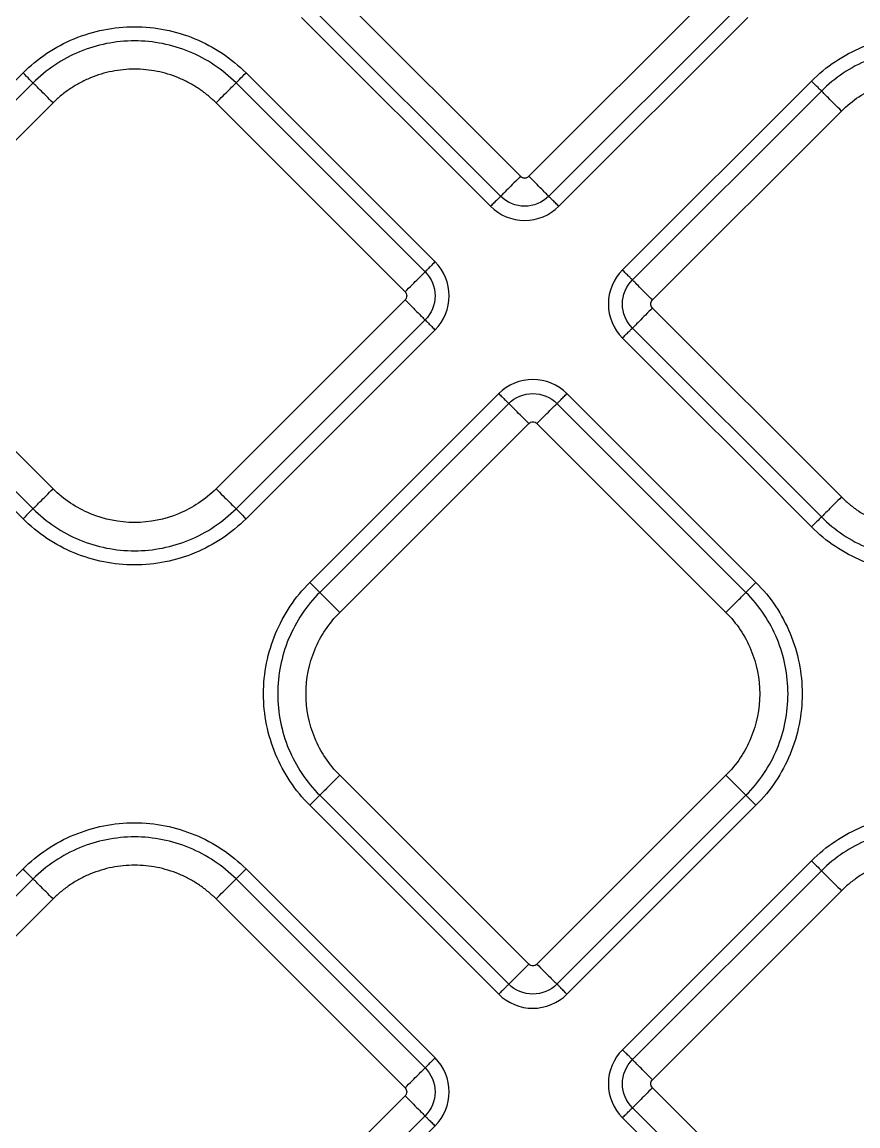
# Model space of a CAD drawing. Extents: x 525 to 613, y 487 to 635.
# Drawn here: x 557.601 to 560.514, y 545.083 to 548.933 of the extents above; entities that cross this region are included whole.
import ezdxf

# ---------------------------------------------------------------- set-up
doc = ezdxf.new("R2010")
doc.units = 0
doc.header["$MEASUREMENT"] = 0
doc.layers.add('1', color=4, linetype='Continuous')
doc.layers.add('STD TEST', color=3, linetype='Continuous')

# ---------------------------------------------------------------- blocks, each defined once
blk = doc.blocks.new('2023 VANGUARD')
at = {"layer": '1', "color": 3, "linetype": 'Continuous', "lineweight": 25}
for p, q in [((-9.6213, -44.2962), (-10.2801, -43.6373)), ((-8.9342, -43.6373), (-9.593, -44.2962)), ((-10.3499, -43.7071), (-9.691, -44.3659)), ((-9.5233, -44.3659), (-8.8645, -43.7071)), ((-10.3847, -43.7419), (-9.7259, -44.4008)), ((-9.4884, -44.4008), (-8.8296, -43.7419)), ((-11.3555, -43.9354), (-11.4688, -44.0487)), ((-9.9194, -44.5943), (-10.5782, -43.9354)), ((-8.6076, -43.9639), (-9.2664, -44.6228)), ((-11.3207, -43.9703), (-11.4339, -44.0835)), ((-9.9543, -44.6291), (-10.6131, -43.9703)), ((-8.5727, -43.9988), (-9.2315, -44.6576)), ((-11.251, -44.04), (-11.9098, -44.6989)), ((-10.6828, -44.04), (-10.024, -44.6989)), ((-9.1618, -44.7274), (-8.503, -44.0685)), ((-11.9098, -44.7271), (-11.251, -45.386)), ((-10.024, -44.7271), (-10.6828, -45.386)), ((-8.503, -45.4145), (-9.1618, -44.7556)), ((-10.6131, -45.4557), (-9.9543, -44.7969)), ((-10.5782, -45.4906), (-9.9194, -44.8317)), ((-9.2315, -44.8254), (-8.5727, -45.4842)), ((-9.2664, -44.8602), (-8.6076, -45.5191)), ((-9.6974, -45.0538), (-10.3562, -45.7126)), ((-8.8011, -45.7126), (-9.4599, -45.0538)), ((-9.6625, -45.0886), (-10.3213, -45.7474)), ((-8.836, -45.7474), (-9.4948, -45.0886)), ((-10.2516, -45.8172), (-9.5928, -45.1583)), ((-9.5645, -45.1583), (-8.9057, -45.8172)), ((-11.4548, -45.3216), (-11.3207, -45.4557)), ((-11.4896, -45.3565), (-11.3555, -45.4906)), ((-9.5928, -47.0441), (-10.2516, -46.3853)), ((-8.9057, -46.3853), (-9.5645, -47.0441)), ((-10.3213, -46.455), (-9.6625, -47.1139)), ((-9.4948, -47.1139), (-8.836, -46.455)), ((-10.3562, -46.4899), (-9.6974, -47.1487)), ((-9.4599, -47.1487), (-8.8011, -46.4899)), ((-8.6075, -46.6834), (-9.2664, -47.3423)), ((-11.3556, -46.7119), (-11.4823, -46.8387)), ((-9.9194, -47.3708), (-10.5783, -46.7119)), ((-8.5727, -46.7183), (-9.2315, -47.3771)), ((-11.3207, -46.7468), (-11.4474, -46.8735)), ((-9.9543, -47.4056), (-10.6131, -46.7468)), ((-9.1618, -47.4469), (-8.503, -46.788)), ((-11.251, -46.8165), (-11.9098, -47.4754)), ((-10.6829, -46.8165), (-10.024, -47.4754)), ((-10.024, -47.5036), (-10.6829, -48.1625)), ((-8.503, -48.134), (-9.1618, -47.4751)), ((-9.2315, -47.5449), (-8.5727, -48.2037)), ((-10.6131, -48.2322), (-9.9543, -47.5734)), ((-9.2664, -47.5797), (-8.6075, -48.2386)), ((-10.5783, -48.2671), (-9.9194, -47.6082))]:
    blk.add_line(p, q, dxfattribs=at)
for points, knots in [([(-11.3555, -43.9354), (-11.3047, -43.8846), (-11.2437, -43.8438), (-11.1108, -43.7888), (-11.0388, -43.7745), (-10.8949, -43.7745), (-10.823, -43.7888), (-10.6901, -43.8438), (-10.6291, -43.8846), (-10.5782, -43.9354)], [0, 0, 0, 0, 0.25, 0.25, 0.5, 0.5, 0.75, 0.75, 1, 1, 1, 1]), ([(-8.6076, -43.9639), (-8.5567, -43.9131), (-8.4957, -43.8723), (-8.3628, -43.8173), (-8.2909, -43.803), (-8.147, -43.803), (-8.0751, -43.8173), (-7.9421, -43.8723), (-7.8811, -43.9131), (-7.8303, -43.9639)], [0, 0, 0, 0, 0.25, 0.25, 0.5, 0.5, 0.75, 0.75, 1, 1, 1, 1]), ([(-10.6131, -43.9703), (-10.6594, -43.924), (-10.7149, -43.8869), (-10.8359, -43.8368), (-10.9014, -43.8238), (-11.0324, -43.8238), (-11.0979, -43.8368), (-11.2189, -43.8869), (-11.2744, -43.924), (-11.3207, -43.9703)], [0, 0, 0, 0, 0.25, 0.25, 0.5, 0.5, 0.75, 0.75, 1, 1, 1, 1]), ([(-7.8651, -43.9988), (-7.9114, -43.9525), (-7.9669, -43.9154), (-8.088, -43.8653), (-8.1534, -43.8523), (-8.2844, -43.8523), (-8.3499, -43.8653), (-8.4709, -43.9154), (-8.5264, -43.9525), (-8.5727, -43.9988)], [0, 0, 0, 0, 0.25, 0.25, 0.5, 0.5, 0.75, 0.75, 1, 1, 1, 1]), ([(-10.6828, -44.04), (-10.686, -44.0369), (-10.6922, -44.0308), (-10.702, -44.022), (-10.712, -44.0135), (-10.7223, -44.0053), (-10.7328, -43.9975), (-10.7509, -43.985), (-10.7772, -43.9692), (-10.8129, -43.9523), (-10.8501, -43.939), (-10.9011, -43.9263), (-10.9669, -43.9198), (-11.0327, -43.9263), (-11.0837, -43.939), (-11.1209, -43.9523), (-11.1566, -43.9692), (-11.1848, -43.9861), (-11.2063, -44.0013), (-11.2218, -44.0134), (-11.2368, -44.0263), (-11.2462, -44.0354), (-11.251, -44.04)], [0, 0, 0, 0, 0.020878, 0.041713, 0.062527, 0.083344, 0.104185, 0.125072, 0.187569, 0.2501, 0.312596, 0.375127, 0.500003, 0.62488, 0.687376, 0.749907, 0.812404, 0.874935, 0.906232, 0.937459, 0.968689, 1, 1, 1, 1]), ([(-11.3207, -43.9703), (-11.3221, -43.9689), (-11.3264, -43.9646), (-11.339, -43.9519), (-11.3473, -43.9437), (-11.3555, -43.9354)], [0, 0, 0, 0, 0.5, 0.5, 1, 1, 1, 1]), ([(-10.6131, -43.9703), (-10.6117, -43.9689), (-10.6074, -43.9646), (-10.5947, -43.9519), (-10.5865, -43.9437), (-10.5782, -43.9354)], [0, 0, 0, 0, 0.5, 0.5, 1, 1, 1, 1]), ([(-8.5727, -43.9988), (-8.5741, -43.9974), (-8.5784, -43.9931), (-8.5911, -43.9805), (-8.5993, -43.9722), (-8.6076, -43.9639)], [0, 0, 0, 0, 0.5, 0.5, 1, 1, 1, 1]), ([(-8.503, -44.0685), (-8.4658, -44.0313), (-8.4212, -44.0016), (-8.3241, -43.9613), (-8.2715, -43.9509), (-8.1663, -43.9509), (-8.1138, -43.9613), (-8.0166, -44.0016), (-7.972, -44.0313), (-7.9349, -44.0685)], [0, 0, 0, 0, 0.25, 0.25, 0.5, 0.5, 0.75, 0.75, 1, 1, 1, 1]), ([(-11.251, -44.04), (-11.2592, -44.0318), (-11.2675, -44.0235), (-11.283, -44.008), (-11.2903, -44.0007), (-11.3029, -43.9881), (-11.3083, -43.9827), (-11.3165, -43.9745), (-11.3193, -43.9717), (-11.3207, -43.9703)], [0, 0, 0, 0, 0.25, 0.25, 0.5, 0.5, 0.75, 0.75, 1, 1, 1, 1]), ([(-10.6828, -44.04), (-10.6746, -44.0318), (-10.6663, -44.0235), (-10.6508, -44.008), (-10.6435, -44.0007), (-10.6309, -43.9881), (-10.6255, -43.9827), (-10.6173, -43.9745), (-10.6145, -43.9717), (-10.6131, -43.9703)], [0, 0, 0, 0, 0.25, 0.25, 0.5, 0.5, 0.75, 0.75, 1, 1, 1, 1]), ([(-8.503, -44.0685), (-8.5113, -44.0603), (-8.5195, -44.052), (-8.5351, -44.0365), (-8.5423, -44.0292), (-8.5549, -44.0166), (-8.5603, -44.0112), (-8.5685, -44.003), (-8.5713, -44.0002), (-8.5727, -43.9988)], [0, 0, 0, 0, 0.25, 0.25, 0.5, 0.5, 0.75, 0.75, 1, 1, 1, 1]), ([(-9.6213, -44.2962), (-9.6287, -44.3036), (-9.6366, -44.3115), (-9.6522, -44.327), (-9.6598, -44.3346), (-9.673, -44.3479), (-9.6787, -44.3536), (-9.687, -44.3619), (-9.6897, -44.3646), (-9.691, -44.3659)], [0, 0, 0, 0, 0.25, 0.25, 0.5, 0.5, 0.75, 0.75, 1, 1, 1, 1]), ([(-9.6213, -44.2962), (-9.6207, -44.2968), (-9.6194, -44.2979), (-9.6172, -44.2994), (-9.6145, -44.3007), (-9.6111, -44.3018), (-9.6072, -44.3022), (-9.6032, -44.3018), (-9.5995, -44.3006), (-9.596, -44.2988), (-9.594, -44.297), (-9.593, -44.2962)], [0, 0, 0, 0, 0.083478, 0.166388, 0.250171, 0.374789, 0.500105, 0.62472, 0.750039, 0.874841, 1, 1, 1, 1]), ([(-9.5233, -44.3659), (-9.5246, -44.3646), (-9.5273, -44.3619), (-9.5356, -44.3536), (-9.5413, -44.3479), (-9.5546, -44.3346), (-9.5622, -44.327), (-9.5777, -44.3115), (-9.5856, -44.3036), (-9.593, -44.2962)], [0, 0, 0, 0, 0.25, 0.25, 0.5, 0.5, 0.75, 0.75, 1, 1, 1, 1]), ([(-9.691, -44.3659), (-9.6917, -44.3665), (-9.693, -44.3678), (-9.697, -44.3719), (-9.6998, -44.3746), (-9.7064, -44.3812), (-9.7102, -44.385), (-9.718, -44.3929), (-9.7221, -44.3969), (-9.7259, -44.4008)], [0, 0, 0, 0, 0.25, 0.25, 0.5, 0.5, 0.75, 0.75, 1, 1, 1, 1]), ([(-9.5233, -44.3659), (-9.5453, -44.3879), (-9.5759, -44.4006), (-9.6385, -44.4006), (-9.6689, -44.388), (-9.691, -44.3659)], [0, 0, 0, 0, 0.5, 0.5, 1, 1, 1, 1]), ([(-9.4884, -44.4008), (-9.4922, -44.3969), (-9.4963, -44.3929), (-9.5042, -44.385), (-9.508, -44.3812), (-9.5146, -44.3746), (-9.5173, -44.3719), (-9.5214, -44.3678), (-9.5227, -44.3665), (-9.5233, -44.3659)], [0, 0, 0, 0, 0.25, 0.25, 0.5, 0.5, 0.75, 0.75, 1, 1, 1, 1]), ([(-9.7259, -44.4008), (-9.6945, -44.4321), (-9.6516, -44.4499), (-9.5629, -44.4499), (-9.5195, -44.4319), (-9.4884, -44.4008)], [0, 0, 0, 0, 0.5, 0.5, 1, 1, 1, 1]), ([(-9.9194, -44.5943), (-9.9232, -44.5981), (-9.9273, -44.6021), (-9.9351, -44.61), (-9.9389, -44.6138), (-9.9455, -44.6204), (-9.9483, -44.6232), (-9.9523, -44.6272), (-9.9536, -44.6285), (-9.9543, -44.6291)], [0, 0, 0, 0, 0.25, 0.25, 0.5, 0.5, 0.75, 0.75, 1, 1, 1, 1]), ([(-9.9194, -44.8317), (-9.888, -44.8004), (-9.8702, -44.7574), (-9.8702, -44.6687), (-9.8883, -44.6254), (-9.9194, -44.5943)], [0, 0, 0, 0, 0.5, 0.5, 1, 1, 1, 1]), ([(-10.024, -44.6989), (-10.0157, -44.6906), (-10.0075, -44.6823), (-9.9919, -44.6668), (-9.9847, -44.6595), (-9.972, -44.6469), (-9.9667, -44.6415), (-9.9585, -44.6333), (-9.9556, -44.6305), (-9.9543, -44.6291)], [0, 0, 0, 0, 0.25, 0.25, 0.5, 0.5, 0.75, 0.75, 1, 1, 1, 1]), ([(-9.9543, -44.6291), (-9.9323, -44.6511), (-9.9195, -44.6817), (-9.9195, -44.7444), (-9.9321, -44.7747), (-9.9543, -44.7969)], [0, 0, 0, 0, 0.5, 0.5, 1, 1, 1, 1]), ([(-9.2664, -44.6228), (-9.2978, -44.6541), (-9.3156, -44.6971), (-9.3156, -44.7858), (-9.2975, -44.8291), (-9.2664, -44.8602)], [0, 0, 0, 0, 0.5, 0.5, 1, 1, 1, 1]), ([(-9.2315, -44.6576), (-9.2322, -44.657), (-9.2335, -44.6557), (-9.2375, -44.6517), (-9.2403, -44.6489), (-9.2469, -44.6423), (-9.2507, -44.6385), (-9.2586, -44.6306), (-9.2626, -44.6266), (-9.2664, -44.6228)], [0, 0, 0, 0, 0.25, 0.25, 0.5, 0.5, 0.75, 0.75, 1, 1, 1, 1]), ([(-9.2315, -44.8254), (-9.2535, -44.8034), (-9.2663, -44.7728), (-9.2663, -44.7101), (-9.2537, -44.6798), (-9.2315, -44.6576)], [0, 0, 0, 0, 0.5, 0.5, 1, 1, 1, 1]), ([(-9.1618, -44.7274), (-9.1692, -44.72), (-9.1771, -44.7121), (-9.1927, -44.6965), (-9.2003, -44.6889), (-9.2136, -44.6756), (-9.2192, -44.67), (-9.2275, -44.6616), (-9.2302, -44.6589), (-9.2315, -44.6576)], [0, 0, 0, 0, 0.25, 0.25, 0.5, 0.5, 0.75, 0.75, 1, 1, 1, 1]), ([(-10.024, -44.6989), (-10.0203, -44.7026), (-10.0181, -44.7078), (-10.0181, -44.7182), (-10.0203, -44.7234), (-10.024, -44.7271)], [0, 0, 0, 0, 0.5, 0.5, 1, 1, 1, 1]), ([(-10.024, -44.7271), (-10.0166, -44.7345), (-10.0087, -44.7424), (-9.9931, -44.758), (-9.9855, -44.7656), (-9.9722, -44.7789), (-9.9666, -44.7845), (-9.9583, -44.7929), (-9.9556, -44.7956), (-9.9543, -44.7969)], [0, 0, 0, 0, 0.25, 0.25, 0.5, 0.5, 0.75, 0.75, 1, 1, 1, 1]), ([(-9.1618, -44.7556), (-9.1655, -44.7519), (-9.1677, -44.7467), (-9.1677, -44.7363), (-9.1655, -44.7311), (-9.1618, -44.7274)], [0, 0, 0, 0, 0.5, 0.5, 1, 1, 1, 1]), ([(-9.1618, -44.7556), (-9.1701, -44.7639), (-9.1784, -44.7722), (-9.1939, -44.7877), (-9.2012, -44.795), (-9.2138, -44.8076), (-9.2192, -44.813), (-9.2273, -44.8212), (-9.2302, -44.824), (-9.2315, -44.8254)], [0, 0, 0, 0, 0.25, 0.25, 0.5, 0.5, 0.75, 0.75, 1, 1, 1, 1]), ([(-9.9543, -44.7969), (-9.9536, -44.7975), (-9.9523, -44.7988), (-9.9483, -44.8028), (-9.9455, -44.8056), (-9.9389, -44.8122), (-9.9351, -44.816), (-9.9273, -44.8239), (-9.9232, -44.8279), (-9.9194, -44.8317)], [0, 0, 0, 0, 0.25, 0.25, 0.5, 0.5, 0.75, 0.75, 1, 1, 1, 1]), ([(-9.2664, -44.8602), (-9.2626, -44.8564), (-9.2586, -44.8524), (-9.2507, -44.8445), (-9.2469, -44.8407), (-9.2403, -44.8341), (-9.2375, -44.8314), (-9.2335, -44.8273), (-9.2322, -44.826), (-9.2315, -44.8254)], [0, 0, 0, 0, 0.25, 0.25, 0.5, 0.5, 0.75, 0.75, 1, 1, 1, 1]), ([(-9.4599, -45.0538), (-9.4913, -45.0224), (-9.5343, -45.0046), (-9.6229, -45.0046), (-9.6663, -45.0226), (-9.6974, -45.0538)], [0, 0, 0, 0, 0.5, 0.5, 1, 1, 1, 1]), ([(-9.6974, -45.0538), (-9.6936, -45.0576), (-9.6895, -45.0616), (-9.6817, -45.0695), (-9.6778, -45.0733), (-9.6713, -45.0799), (-9.6685, -45.0826), (-9.6644, -45.0867), (-9.6631, -45.088), (-9.6625, -45.0886)], [0, 0, 0, 0, 0.25, 0.25, 0.5, 0.5, 0.75, 0.75, 1, 1, 1, 1]), ([(-9.6625, -45.0886), (-9.6405, -45.0666), (-9.6099, -45.0539), (-9.5473, -45.0539), (-9.5169, -45.0665), (-9.4948, -45.0886)], [0, 0, 0, 0, 0.5, 0.5, 1, 1, 1, 1]), ([(-9.4948, -45.0886), (-9.4942, -45.088), (-9.4929, -45.0867), (-9.4888, -45.0826), (-9.486, -45.0799), (-9.4795, -45.0733), (-9.4756, -45.0695), (-9.4678, -45.0616), (-9.4637, -45.0576), (-9.4599, -45.0538)], [0, 0, 0, 0, 0.25, 0.25, 0.5, 0.5, 0.75, 0.75, 1, 1, 1, 1]), ([(-9.5928, -45.1583), (-9.6011, -45.1501), (-9.6093, -45.1418), (-9.6249, -45.1263), (-9.6321, -45.119), (-9.6448, -45.1064), (-9.6501, -45.101), (-9.6583, -45.0928), (-9.6611, -45.09), (-9.6625, -45.0886)], [0, 0, 0, 0, 0.25, 0.25, 0.5, 0.5, 0.75, 0.75, 1, 1, 1, 1]), ([(-9.5645, -45.1583), (-9.5571, -45.1509), (-9.5492, -45.143), (-9.5337, -45.1275), (-9.5261, -45.1199), (-9.5128, -45.1066), (-9.5071, -45.1009), (-9.4988, -45.0926), (-9.4961, -45.0899), (-9.4948, -45.0886)], [0, 0, 0, 0, 0.25, 0.25, 0.5, 0.5, 0.75, 0.75, 1, 1, 1, 1]), ([(-9.5928, -45.1583), (-9.5891, -45.1546), (-9.5839, -45.1525), (-9.5734, -45.1525), (-9.5682, -45.1546), (-9.5645, -45.1583)], [0, 0, 0, 0, 0.5, 0.5, 1, 1, 1, 1]), ([(-11.3207, -45.4557), (-11.3193, -45.4543), (-11.3165, -45.4515), (-11.3083, -45.4433), (-11.3029, -45.4379), (-11.2903, -45.4253), (-11.283, -45.418), (-11.2675, -45.4025), (-11.2592, -45.3942), (-11.251, -45.386)], [0, 0, 0, 0, 0.25, 0.25, 0.5, 0.5, 0.75, 0.75, 1, 1, 1, 1]), ([(-10.6828, -45.386), (-10.72, -45.4232), (-10.7646, -45.4529), (-10.8617, -45.4932), (-10.9143, -45.5036), (-11.0195, -45.5036), (-11.072, -45.4932), (-11.1692, -45.4529), (-11.2138, -45.4232), (-11.251, -45.386)], [0, 0, 0, 0, 0.25, 0.25, 0.5, 0.5, 0.75, 0.75, 1, 1, 1, 1]), ([(-10.6828, -45.386), (-10.6746, -45.3942), (-10.6663, -45.4025), (-10.6508, -45.418), (-10.6435, -45.4253), (-10.6309, -45.4379), (-10.6255, -45.4433), (-10.6173, -45.4515), (-10.6145, -45.4543), (-10.6131, -45.4557)], [0, 0, 0, 0, 0.25, 0.25, 0.5, 0.5, 0.75, 0.75, 1, 1, 1, 1]), ([(-8.503, -45.4145), (-8.5113, -45.4228), (-8.5195, -45.431), (-8.5351, -45.4465), (-8.5423, -45.4538), (-8.5549, -45.4664), (-8.5603, -45.4718), (-8.5685, -45.48), (-8.5713, -45.4828), (-8.5727, -45.4842)], [0, 0, 0, 0, 0.25, 0.25, 0.5, 0.5, 0.75, 0.75, 1, 1, 1, 1]), ([(-8.503, -45.4145), (-8.4999, -45.4176), (-8.4936, -45.4237), (-8.4838, -45.4325), (-8.4738, -45.441), (-8.4635, -45.4492), (-8.453, -45.457), (-8.435, -45.4695), (-8.4086, -45.4853), (-8.3729, -45.5022), (-8.3357, -45.5155), (-8.2847, -45.5282), (-8.2189, -45.5347), (-8.1532, -45.5282), (-8.1021, -45.5155), (-8.0649, -45.5022), (-8.0292, -45.4853), (-8.001, -45.4684), (-7.9795, -45.4532), (-7.964, -45.4411), (-7.949, -45.4282), (-7.9396, -45.4191), (-7.9349, -45.4145)], [0, 0, 0, 0, 0.020878, 0.041713, 0.062527, 0.083344, 0.104185, 0.125072, 0.187569, 0.2501, 0.312596, 0.375127, 0.500003, 0.62488, 0.687376, 0.749907, 0.812404, 0.874935, 0.906232, 0.937459, 0.968689, 1, 1, 1, 1]), ([(-11.3207, -45.4557), (-11.3221, -45.4571), (-11.3264, -45.4614), (-11.339, -45.474), (-11.3473, -45.4823), (-11.3555, -45.4906)], [0, 0, 0, 0, 0.5, 0.5, 1, 1, 1, 1]), ([(-11.3207, -45.4557), (-11.2744, -45.502), (-11.2189, -45.5391), (-11.0979, -45.5892), (-11.0324, -45.6022), (-10.9014, -45.6022), (-10.8359, -45.5892), (-10.7149, -45.5391), (-10.6594, -45.502), (-10.6131, -45.4557)], [0, 0, 0, 0, 0.25, 0.25, 0.5, 0.5, 0.75, 0.75, 1, 1, 1, 1]), ([(-10.6131, -45.4557), (-10.6117, -45.4571), (-10.6074, -45.4614), (-10.5947, -45.474), (-10.5865, -45.4823), (-10.5782, -45.4906)], [0, 0, 0, 0, 0.5, 0.5, 1, 1, 1, 1]), ([(-10.5782, -45.4906), (-10.6291, -45.5414), (-10.6901, -45.5822), (-10.823, -45.6372), (-10.8949, -45.6515), (-11.0388, -45.6515), (-11.1108, -45.6372), (-11.2437, -45.5822), (-11.3047, -45.5414), (-11.3555, -45.4906)], [0, 0, 0, 0, 0.25, 0.25, 0.5, 0.5, 0.75, 0.75, 1, 1, 1, 1]), ([(-8.5727, -45.4842), (-8.5741, -45.4856), (-8.5784, -45.4899), (-8.5911, -45.5026), (-8.5993, -45.5108), (-8.6076, -45.5191)], [0, 0, 0, 0, 0.5, 0.5, 1, 1, 1, 1]), ([(-8.5727, -45.4842), (-8.5264, -45.5305), (-8.4709, -45.5676), (-8.3499, -45.6177), (-8.2844, -45.6307), (-8.1534, -45.6307), (-8.088, -45.6177), (-7.9669, -45.5676), (-7.9114, -45.5305), (-7.8651, -45.4842)], [0, 0, 0, 0, 0.25, 0.25, 0.5, 0.5, 0.75, 0.75, 1, 1, 1, 1]), ([(-7.8303, -45.5191), (-7.8811, -45.5699), (-7.9421, -45.6107), (-8.0751, -45.6657), (-8.147, -45.68), (-8.2909, -45.68), (-8.3628, -45.6657), (-8.4957, -45.6107), (-8.5567, -45.5699), (-8.6076, -45.5191)], [0, 0, 0, 0, 0.25, 0.25, 0.5, 0.5, 0.75, 0.75, 1, 1, 1, 1]), ([(-10.3562, -46.4899), (-10.4071, -46.439), (-10.4478, -46.378), (-10.5029, -46.2451), (-10.5172, -46.1732), (-10.5172, -46.0293), (-10.5029, -45.9574), (-10.4478, -45.8244), (-10.4071, -45.7635), (-10.3562, -45.7126)], [0, 0, 0, 0, 0.25, 0.25, 0.5, 0.5, 0.75, 0.75, 1, 1, 1, 1]), ([(-10.3213, -45.7474), (-10.3227, -45.7461), (-10.3271, -45.7417), (-10.3397, -45.7291), (-10.3479, -45.7209), (-10.3562, -45.7126)], [0, 0, 0, 0, 0.5, 0.5, 1, 1, 1, 1]), ([(-8.836, -45.7474), (-8.8346, -45.7461), (-8.8302, -45.7417), (-8.8176, -45.7291), (-8.8094, -45.7209), (-8.8011, -45.7126)], [0, 0, 0, 0, 0.5, 0.5, 1, 1, 1, 1]), ([(-8.8011, -45.7126), (-8.7502, -45.7635), (-8.7095, -45.8244), (-8.6544, -45.9574), (-8.6401, -46.0293), (-8.6401, -46.1732), (-8.6544, -46.2451), (-8.7095, -46.378), (-8.7502, -46.439), (-8.8011, -46.4899)], [0, 0, 0, 0, 0.25, 0.25, 0.5, 0.5, 0.75, 0.75, 1, 1, 1, 1]), ([(-10.3213, -45.7474), (-10.3677, -45.7938), (-10.4047, -45.8493), (-10.4549, -45.9703), (-10.4679, -46.0357), (-10.4679, -46.1667), (-10.4549, -46.2322), (-10.4047, -46.3532), (-10.3677, -46.4087), (-10.3213, -46.455)], [0, 0, 0, 0, 0.25, 0.25, 0.5, 0.5, 0.75, 0.75, 1, 1, 1, 1]), ([(-10.2516, -45.8172), (-10.2599, -45.8089), (-10.2682, -45.8006), (-10.2837, -45.7851), (-10.291, -45.7778), (-10.3036, -45.7652), (-10.309, -45.7598), (-10.3171, -45.7516), (-10.32, -45.7488), (-10.3213, -45.7474)], [0, 0, 0, 0, 0.25, 0.25, 0.5, 0.5, 0.75, 0.75, 1, 1, 1, 1]), ([(-8.9057, -45.8172), (-8.8974, -45.8089), (-8.8891, -45.8006), (-8.8736, -45.7851), (-8.8663, -45.7778), (-8.8537, -45.7652), (-8.8483, -45.7598), (-8.8402, -45.7516), (-8.8373, -45.7488), (-8.836, -45.7474)], [0, 0, 0, 0, 0.25, 0.25, 0.5, 0.5, 0.75, 0.75, 1, 1, 1, 1]), ([(-8.836, -46.455), (-8.7896, -46.4087), (-8.7526, -46.3532), (-8.7024, -46.2322), (-8.6894, -46.1667), (-8.6894, -46.0357), (-8.7024, -45.9703), (-8.7526, -45.8493), (-8.7896, -45.7938), (-8.836, -45.7474)], [0, 0, 0, 0, 0.25, 0.25, 0.5, 0.5, 0.75, 0.75, 1, 1, 1, 1]), ([(-10.2516, -46.3853), (-10.2888, -46.3481), (-10.3186, -46.3036), (-10.3588, -46.2064), (-10.3693, -46.1538), (-10.3693, -46.0486), (-10.3588, -45.9961), (-10.3186, -45.8989), (-10.2888, -45.8544), (-10.2516, -45.8172)], [0, 0, 0, 0, 0.25, 0.25, 0.5, 0.5, 0.75, 0.75, 1, 1, 1, 1]), ([(-8.9057, -45.8172), (-8.8685, -45.8544), (-8.8387, -45.8989), (-8.7985, -45.9961), (-8.788, -46.0486), (-8.788, -46.1538), (-8.7985, -46.2064), (-8.8387, -46.3036), (-8.8685, -46.3481), (-8.9057, -46.3853)], [0, 0, 0, 0, 0.25, 0.25, 0.5, 0.5, 0.75, 0.75, 1, 1, 1, 1]), ([(-10.2516, -46.3853), (-10.2599, -46.3936), (-10.2682, -46.4018), (-10.2837, -46.4174), (-10.291, -46.4246), (-10.3036, -46.4373), (-10.309, -46.4426), (-10.3171, -46.4508), (-10.32, -46.4536), (-10.3213, -46.455)], [0, 0, 0, 0, 0.25, 0.25, 0.5, 0.5, 0.75, 0.75, 1, 1, 1, 1]), ([(-8.9057, -46.3853), (-8.8974, -46.3936), (-8.8891, -46.4018), (-8.8736, -46.4174), (-8.8663, -46.4246), (-8.8537, -46.4373), (-8.8483, -46.4426), (-8.8402, -46.4508), (-8.8373, -46.4536), (-8.836, -46.455)], [0, 0, 0, 0, 0.25, 0.25, 0.5, 0.5, 0.75, 0.75, 1, 1, 1, 1]), ([(-10.3213, -46.455), (-10.3227, -46.4564), (-10.3271, -46.4607), (-10.3397, -46.4734), (-10.3479, -46.4816), (-10.3562, -46.4899)], [0, 0, 0, 0, 0.5, 0.5, 1, 1, 1, 1]), ([(-8.836, -46.455), (-8.8346, -46.4564), (-8.8302, -46.4607), (-8.8176, -46.4734), (-8.8094, -46.4816), (-8.8011, -46.4899)], [0, 0, 0, 0, 0.5, 0.5, 1, 1, 1, 1]), ([(-8.6075, -46.6834), (-8.5567, -46.6326), (-8.4957, -46.5918), (-8.3628, -46.5368), (-8.2908, -46.5225), (-8.1469, -46.5225), (-8.075, -46.5368), (-7.9421, -46.5918), (-7.8811, -46.6326), (-7.8302, -46.6834)], [0, 0, 0, 0, 0.25, 0.25, 0.5, 0.5, 0.75, 0.75, 1, 1, 1, 1]), ([(-11.3556, -46.7119), (-11.3047, -46.6611), (-11.2437, -46.6203), (-11.1108, -46.5653), (-11.0389, -46.551), (-10.895, -46.551), (-10.8231, -46.5653), (-10.6901, -46.6203), (-10.6291, -46.6611), (-10.5783, -46.7119)], [0, 0, 0, 0, 0.25, 0.25, 0.5, 0.5, 0.75, 0.75, 1, 1, 1, 1]), ([(-7.8651, -46.7183), (-7.9114, -46.672), (-7.9669, -46.6349), (-8.0879, -46.5848), (-8.1534, -46.5718), (-8.2844, -46.5718), (-8.3499, -46.5848), (-8.4709, -46.6349), (-8.5264, -46.672), (-8.5727, -46.7183)], [0, 0, 0, 0, 0.25, 0.25, 0.5, 0.5, 0.75, 0.75, 1, 1, 1, 1]), ([(-10.6131, -46.7468), (-10.6594, -46.7005), (-10.7149, -46.6634), (-10.836, -46.6133), (-10.9014, -46.6003), (-11.0324, -46.6003), (-11.0979, -46.6133), (-11.2189, -46.6634), (-11.2744, -46.7005), (-11.3207, -46.7468)], [0, 0, 0, 0, 0.25, 0.25, 0.5, 0.5, 0.75, 0.75, 1, 1, 1, 1]), ([(-10.6829, -46.8165), (-10.686, -46.8135), (-10.6922, -46.8073), (-10.702, -46.7985), (-10.712, -46.79), (-10.7223, -46.7818), (-10.7329, -46.774), (-10.7509, -46.7615), (-10.7772, -46.7457), (-10.8129, -46.7289), (-10.8501, -46.7155), (-10.9011, -46.7028), (-10.9669, -46.6963), (-11.0327, -46.7028), (-11.0837, -46.7155), (-11.1209, -46.7289), (-11.1566, -46.7457), (-11.1848, -46.7627), (-11.2063, -46.7778), (-11.2219, -46.7899), (-11.2368, -46.8028), (-11.2463, -46.8119), (-11.251, -46.8165)], [0, 0, 0, 0, 0.020878, 0.041713, 0.062527, 0.083344, 0.104185, 0.125072, 0.187569, 0.2501, 0.312596, 0.375127, 0.500003, 0.62488, 0.687376, 0.749907, 0.812404, 0.874935, 0.906232, 0.937459, 0.968689, 1, 1, 1, 1]), ([(-8.6075, -46.6834), (-8.5993, -46.6917), (-8.591, -46.6999), (-8.5784, -46.7126), (-8.5741, -46.7169), (-8.5727, -46.7183)], [0, 0, 0, 0, 0.5, 0.5, 1, 1, 1, 1]), ([(-7.9348, -46.788), (-7.938, -46.7849), (-7.9442, -46.7788), (-7.954, -46.77), (-7.964, -46.7615), (-7.9743, -46.7533), (-7.9848, -46.7455), (-8.0029, -46.733), (-8.0292, -46.7172), (-8.0649, -46.7003), (-8.1021, -46.687), (-8.1531, -46.6743), (-8.2189, -46.6678), (-8.2847, -46.6743), (-8.3357, -46.687), (-8.3729, -46.7003), (-8.4086, -46.7172), (-8.4368, -46.7341), (-8.4583, -46.7493), (-8.4738, -46.7614), (-8.4888, -46.7743), (-8.4982, -46.7834), (-8.503, -46.788)], [0, 0, 0, 0, 0.020878, 0.041713, 0.062527, 0.083344, 0.104185, 0.125072, 0.187569, 0.2501, 0.312596, 0.375127, 0.500003, 0.62488, 0.687376, 0.749907, 0.812404, 0.874935, 0.906232, 0.937459, 0.968689, 1, 1, 1, 1]), ([(-11.3207, -46.7468), (-11.3221, -46.7454), (-11.3264, -46.7411), (-11.3391, -46.7285), (-11.3473, -46.7202), (-11.3556, -46.7119)], [0, 0, 0, 0, 0.5, 0.5, 1, 1, 1, 1]), ([(-10.6131, -46.7468), (-10.6118, -46.7454), (-10.6074, -46.7411), (-10.5948, -46.7285), (-10.5865, -46.7202), (-10.5783, -46.7119)], [0, 0, 0, 0, 0.5, 0.5, 1, 1, 1, 1]), ([(-8.5727, -46.7183), (-8.5713, -46.7197), (-8.5685, -46.7225), (-8.5603, -46.7307), (-8.5549, -46.7361), (-8.5423, -46.7487), (-8.535, -46.756), (-8.5195, -46.7715), (-8.5112, -46.7798), (-8.503, -46.788)], [0, 0, 0, 0, 0.25, 0.25, 0.5, 0.5, 0.75, 0.75, 1, 1, 1, 1]), ([(-11.251, -46.8165), (-11.2593, -46.8083), (-11.2675, -46.8), (-11.2831, -46.7845), (-11.2903, -46.7772), (-11.3029, -46.7646), (-11.3083, -46.7592), (-11.3165, -46.751), (-11.3193, -46.7482), (-11.3207, -46.7468)], [0, 0, 0, 0, 0.25, 0.25, 0.5, 0.5, 0.75, 0.75, 1, 1, 1, 1]), ([(-10.6829, -46.8165), (-10.6746, -46.8083), (-10.6663, -46.8), (-10.6508, -46.7845), (-10.6435, -46.7772), (-10.6309, -46.7646), (-10.6255, -46.7592), (-10.6173, -46.751), (-10.6145, -46.7482), (-10.6131, -46.7468)], [0, 0, 0, 0, 0.25, 0.25, 0.5, 0.5, 0.75, 0.75, 1, 1, 1, 1]), ([(-9.6625, -47.1139), (-9.6611, -47.1125), (-9.6583, -47.1097), (-9.6501, -47.1015), (-9.6448, -47.0961), (-9.6321, -47.0835), (-9.6249, -47.0762), (-9.6093, -47.0607), (-9.6011, -47.0524), (-9.5928, -47.0441)], [0, 0, 0, 0, 0.25, 0.25, 0.5, 0.5, 0.75, 0.75, 1, 1, 1, 1]), ([(-9.5645, -47.0441), (-9.5682, -47.0479), (-9.5734, -47.05), (-9.5839, -47.05), (-9.5891, -47.0479), (-9.5928, -47.0441)], [0, 0, 0, 0, 0.5, 0.5, 1, 1, 1, 1]), ([(-9.5645, -47.0441), (-9.5562, -47.0524), (-9.548, -47.0607), (-9.5324, -47.0762), (-9.5252, -47.0835), (-9.5126, -47.0961), (-9.5072, -47.1015), (-9.499, -47.1097), (-9.4962, -47.1125), (-9.4948, -47.1139)], [0, 0, 0, 0, 0.25, 0.25, 0.5, 0.5, 0.75, 0.75, 1, 1, 1, 1]), ([(-9.6625, -47.1139), (-9.6631, -47.1145), (-9.6644, -47.1158), (-9.6685, -47.1198), (-9.6713, -47.1226), (-9.6778, -47.1292), (-9.6817, -47.133), (-9.6895, -47.1409), (-9.6936, -47.1449), (-9.6974, -47.1487)], [0, 0, 0, 0, 0.25, 0.25, 0.5, 0.5, 0.75, 0.75, 1, 1, 1, 1]), ([(-9.4948, -47.1139), (-9.5168, -47.1358), (-9.5474, -47.1486), (-9.61, -47.1486), (-9.6404, -47.136), (-9.6625, -47.1139)], [0, 0, 0, 0, 0.5, 0.5, 1, 1, 1, 1]), ([(-9.4599, -47.1487), (-9.4637, -47.1449), (-9.4678, -47.1409), (-9.4756, -47.133), (-9.4795, -47.1292), (-9.486, -47.1226), (-9.4888, -47.1198), (-9.4929, -47.1158), (-9.4942, -47.1145), (-9.4948, -47.1139)], [0, 0, 0, 0, 0.25, 0.25, 0.5, 0.5, 0.75, 0.75, 1, 1, 1, 1]), ([(-9.6974, -47.1487), (-9.666, -47.1801), (-9.6231, -47.1979), (-9.5344, -47.1979), (-9.491, -47.1798), (-9.4599, -47.1487)], [0, 0, 0, 0, 0.5, 0.5, 1, 1, 1, 1]), ([(-9.2664, -47.3423), (-9.2977, -47.3736), (-9.3155, -47.4166), (-9.3156, -47.5053), (-9.2975, -47.5486), (-9.2664, -47.5797)], [0, 0, 0, 0, 0.5, 0.5, 1, 1, 1, 1]), ([(-9.2315, -47.3771), (-9.2321, -47.3765), (-9.2334, -47.3752), (-9.2375, -47.3712), (-9.2403, -47.3684), (-9.2468, -47.3618), (-9.2507, -47.358), (-9.2585, -47.3501), (-9.2626, -47.3461), (-9.2664, -47.3423)], [0, 0, 0, 0, 0.25, 0.25, 0.5, 0.5, 0.75, 0.75, 1, 1, 1, 1]), ([(-9.9194, -47.3708), (-9.9232, -47.3746), (-9.9273, -47.3786), (-9.9352, -47.3865), (-9.939, -47.3903), (-9.9456, -47.3969), (-9.9483, -47.3997), (-9.9524, -47.4037), (-9.9537, -47.405), (-9.9543, -47.4056)], [0, 0, 0, 0, 0.25, 0.25, 0.5, 0.5, 0.75, 0.75, 1, 1, 1, 1]), ([(-9.9194, -47.6082), (-9.8881, -47.5769), (-9.8703, -47.5339), (-9.8702, -47.4452), (-9.8883, -47.4019), (-9.9194, -47.3708)], [0, 0, 0, 0, 0.5, 0.5, 1, 1, 1, 1]), ([(-9.2315, -47.5449), (-9.2535, -47.5229), (-9.2663, -47.4923), (-9.2662, -47.4296), (-9.2537, -47.3993), (-9.2315, -47.3771)], [0, 0, 0, 0, 0.5, 0.5, 1, 1, 1, 1]), ([(-9.1618, -47.4469), (-9.1692, -47.4395), (-9.1771, -47.4315), (-9.1926, -47.416), (-9.2002, -47.4084), (-9.2135, -47.3951), (-9.2192, -47.3895), (-9.2275, -47.3811), (-9.2302, -47.3784), (-9.2315, -47.3771)], [0, 0, 0, 0, 0.25, 0.25, 0.5, 0.5, 0.75, 0.75, 1, 1, 1, 1]), ([(-10.024, -47.4754), (-10.0158, -47.4671), (-10.0075, -47.4588), (-9.992, -47.4433), (-9.9847, -47.436), (-9.9721, -47.4234), (-9.9667, -47.418), (-9.9585, -47.4098), (-9.9557, -47.407), (-9.9543, -47.4056)], [0, 0, 0, 0, 0.25, 0.25, 0.5, 0.5, 0.75, 0.75, 1, 1, 1, 1]), ([(-9.9543, -47.4056), (-9.9323, -47.4276), (-9.9196, -47.4582), (-9.9196, -47.5209), (-9.9321, -47.5512), (-9.9543, -47.5734)], [0, 0, 0, 0, 0.5, 0.5, 1, 1, 1, 1]), ([(-9.1618, -47.4751), (-9.1655, -47.4714), (-9.1677, -47.4662), (-9.1677, -47.4558), (-9.1655, -47.4506), (-9.1618, -47.4469)], [0, 0, 0, 0, 0.5, 0.5, 1, 1, 1, 1]), ([(-10.024, -47.4754), (-10.0203, -47.4791), (-10.0182, -47.4843), (-10.0182, -47.4947), (-10.0203, -47.4999), (-10.024, -47.5036)], [0, 0, 0, 0, 0.5, 0.5, 1, 1, 1, 1]), ([(-10.024, -47.5036), (-10.0166, -47.511), (-10.0087, -47.519), (-9.9932, -47.5345), (-9.9856, -47.5421), (-9.9723, -47.5554), (-9.9666, -47.561), (-9.9583, -47.5694), (-9.9556, -47.5721), (-9.9543, -47.5734)], [0, 0, 0, 0, 0.25, 0.25, 0.5, 0.5, 0.75, 0.75, 1, 1, 1, 1]), ([(-9.1618, -47.4751), (-9.1701, -47.4834), (-9.1783, -47.4917), (-9.1939, -47.5072), (-9.2011, -47.5145), (-9.2138, -47.5271), (-9.2191, -47.5325), (-9.2273, -47.5407), (-9.2301, -47.5435), (-9.2315, -47.5449)], [0, 0, 0, 0, 0.25, 0.25, 0.5, 0.5, 0.75, 0.75, 1, 1, 1, 1]), ([(-9.2664, -47.5797), (-9.2626, -47.5759), (-9.2585, -47.5719), (-9.2507, -47.564), (-9.2468, -47.5602), (-9.2403, -47.5536), (-9.2375, -47.5508), (-9.2334, -47.5468), (-9.2321, -47.5455), (-9.2315, -47.5449)], [0, 0, 0, 0, 0.25, 0.25, 0.5, 0.5, 0.75, 0.75, 1, 1, 1, 1]), ([(-9.9543, -47.5734), (-9.9537, -47.574), (-9.9524, -47.5753), (-9.9483, -47.5794), (-9.9456, -47.5821), (-9.939, -47.5887), (-9.9352, -47.5925), (-9.9273, -47.6004), (-9.9232, -47.6044), (-9.9194, -47.6082)], [0, 0, 0, 0, 0.25, 0.25, 0.5, 0.5, 0.75, 0.75, 1, 1, 1, 1])]:
    blk.add_open_spline(points, degree=3, knots=knots, dxfattribs=at)
blk = doc.blocks.new('2026 Vanguard')
at = {"layer": 'STD TEST', "color": 1}
blk.add_blockref('2023 VANGUARD', (44.1613, 88.209), dxfattribs=at)

msp = doc.modelspace()

# ---------------------------------------------------------------- block references
at = {"layer": '1'}
msp.add_blockref('2026 Vanguard', (524.7985, 504.4821), dxfattribs=at)

doc.saveas('drawing.dxf')
